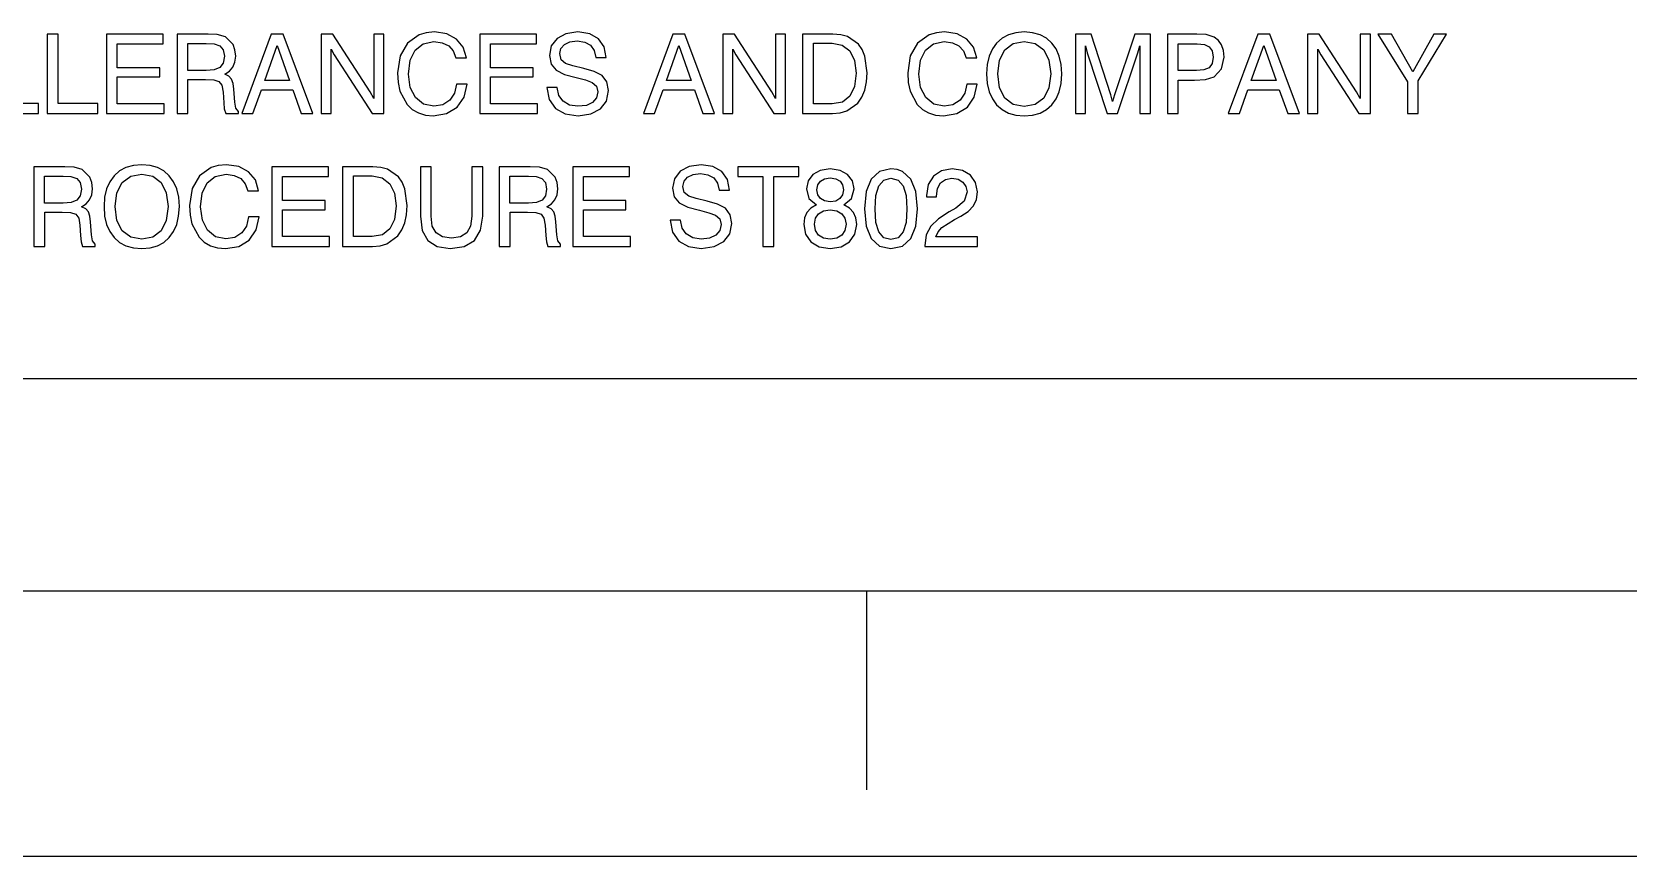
# Model space of a CAD drawing. Extents: x 0 to 420, y 0 to 297.
# Drawn here: x 299.27 to 329.36, y 0 to 15.53 of the extents above; entities that cross this region are included whole.
import ezdxf

# ---------------------------------------------------------------- set-up
doc = ezdxf.new("R2010")
doc.units = 0
doc.layers.get('0').update_dxf_attribs({"linetype": 'CONTINUOUS'})

msp = doc.modelspace()

# ---------------------------------------------------------------- linework, layer by layer
at = {"color": 7}
for p, q in [((215, 9), (415, 9)), ((5, 5), (415, 5)), ((215, 5), (415, 5)), ((315, 5), (315, 1.25)), ((0, 0), (420, 0))]:
    msp.add_line(p, q, dxfattribs=at)
for points in [[(298.440887, 13.990959), (299.394287, 13.990959), (299.394287, 14.180806), (298.64743, 14.180806), (298.64743, 15.490959), (298.440887, 15.490959)], [(299.557007, 13.990959), (300.510437, 13.990959), (300.510437, 14.180806), (299.76355, 14.180806), (299.76355, 15.490959), (299.557007, 15.490959)], [(300.673157, 13.990959), (301.760071, 13.990959), (301.760071, 14.17872), (300.875519, 14.17872), (300.875519, 14.681501), (301.676636, 14.681501), (301.676636, 14.856745), (300.875519, 14.856745), (300.875519, 15.305285), (301.743378, 15.305285), (301.743378, 15.490959), (300.673157, 15.490959)], [(302.006256, 15.490959), (302.006256, 13.990959), (302.208618, 13.990959), (302.208618, 14.633518), (302.538239, 14.633518), (302.696808, 14.627259), (302.794861, 14.595966), (302.849091, 14.525034), (302.87204, 14.393601), (302.884552, 14.197496), (302.894989, 14.078581), (302.924194, 13.990959), (303.159943, 13.990959), (303.159943, 14.032683), (303.109863, 14.093184), (303.091095, 14.207927), (303.074402, 14.454103), (303.059814, 14.558414), (303.032684, 14.639777), (302.982605, 14.696105), (302.90332, 14.733657), (302.990967, 14.789986), (303.055634, 14.867176), (303.095276, 14.961057), (303.109863, 15.075799), (303.095276, 15.192628), (303.059814, 15.294853), (302.915863, 15.438804), (302.76355, 15.482615), (302.588318, 15.490959)], [(303.224609, 13.990959), (303.435333, 13.990959), (303.595978, 14.439499), (304.186371, 14.439499), (304.34491, 13.990959), (304.566071, 13.990959), (304.006958, 15.490959), (303.781647, 15.490959)], [(304.718353, 13.990959), (304.912384, 13.990959), (304.912384, 15.207232), (304.968689, 15.096662), (305.684265, 13.990959), (305.905426, 13.990959), (305.905426, 15.490959), (305.711395, 15.490959), (305.711395, 14.274687), (305.642548, 14.401947), (304.941589, 15.490959), (304.718353, 15.490959)], [(307.273987, 14.547983), (307.23645, 14.374825), (307.146729, 14.243393), (307.013214, 14.159944), (306.846313, 14.130736), (306.650208, 14.172462), (306.5, 14.293463), (306.401947, 14.485395), (306.368561, 14.73783), (306.399872, 14.996523), (306.493744, 15.188456), (306.643951, 15.307371), (306.848389, 15.349095), (307.002777, 15.328233), (307.125854, 15.267733), (307.211395, 15.171766), (307.261475, 15.040333), (307.461761, 15.040333), (307.401245, 15.242698), (307.273987, 15.397079), (307.090393, 15.495131), (306.85675, 15.530598), (306.702362, 15.515994), (306.566772, 15.476356), (306.347717, 15.321975), (306.207916, 15.079971), (306.159943, 14.762864), (306.17038, 14.579276), (306.205841, 14.416551), (306.341431, 14.16203), (306.437408, 14.070236), (306.55423, 14.003476), (306.685669, 13.963839), (306.835876, 13.949235), (307.086243, 13.990959), (307.284424, 14.109875), (307.415863, 14.299722), (307.472168, 14.547983)], [(307.712097, 13.990959), (308.799011, 13.990959), (308.799011, 14.17872), (307.914459, 14.17872), (307.914459, 14.681501), (308.715576, 14.681501), (308.715576, 14.856745), (307.914459, 14.856745), (307.914459, 15.305285), (308.782349, 15.305285), (308.782349, 15.490959), (307.712097, 15.490959)], [(308.976349, 14.485395), (309.022247, 14.255911), (309.139099, 14.089012), (309.320587, 13.986787), (309.564667, 13.951321), (309.804596, 13.986787), (309.986084, 14.080667), (310.10083, 14.228789), (310.140472, 14.424895), (310.107086, 14.587621), (310.017395, 14.710709), (309.867188, 14.787899), (309.673157, 14.842141), (309.468719, 14.890124), (309.326843, 14.938108), (309.243408, 15.006953), (309.218353, 15.121696), (309.239227, 15.217663), (309.305969, 15.294853), (309.408203, 15.342836), (309.547974, 15.361612), (309.68985, 15.340751), (309.79834, 15.28025), (309.869263, 15.182197), (309.902649, 15.050764), (310.09668, 15.050764), (310.057037, 15.251042), (309.950623, 15.401251), (309.783722, 15.497218), (309.560486, 15.530598), (309.33728, 15.497218), (309.168274, 15.405424), (309.059814, 15.265646), (309.024353, 15.08623), (309.055634, 14.921418), (309.149506, 14.808762), (309.308075, 14.731571), (309.52713, 14.67107), (309.704468, 14.625174), (309.833801, 14.579276), (309.91098, 14.51043), (309.93811, 14.401947), (309.91098, 14.28929), (309.837982, 14.201669), (309.72113, 14.147427), (309.562592, 14.128651), (309.401947, 14.151599), (309.280945, 14.224617), (309.20166, 14.335187), (309.172455, 14.485395)], [(310.797638, 13.990959), (311.008362, 13.990959), (311.168976, 14.439499), (311.759399, 14.439499), (311.917938, 13.990959), (312.139099, 13.990959), (311.579987, 15.490959), (311.354675, 15.490959)], [(312.291382, 13.990959), (312.485413, 13.990959), (312.485413, 15.207232), (312.541718, 15.096662), (313.257294, 13.990959), (313.478455, 13.990959), (313.478455, 15.490959), (313.284424, 15.490959), (313.284424, 14.274687), (313.215576, 14.401947), (312.514618, 15.490959), (312.291382, 15.490959)], [(313.797638, 13.990959), (314.360931, 13.990959), (314.504883, 14.003476), (314.634216, 14.041029), (314.840759, 14.191237), (314.915863, 14.301807), (314.970093, 14.43324), (315.003479, 14.587621), (315.015991, 14.762864), (314.972198, 15.073713), (314.920044, 15.198887), (314.849091, 15.303198), (314.646729, 15.442976), (314.517395, 15.478441), (314.369263, 15.490959), (313.797638, 15.490959)], [(316.893616, 14.547983), (316.856049, 14.374825), (316.766357, 14.243393), (316.632813, 14.159944), (316.465942, 14.130736), (316.269836, 14.172462), (316.119629, 14.293463), (316.021576, 14.485395), (315.98819, 14.73783), (316.01947, 14.996523), (316.113342, 15.188456), (316.26355, 15.307371), (316.468018, 15.349095), (316.622406, 15.328233), (316.745483, 15.267733), (316.831024, 15.171766), (316.881104, 15.040333), (317.08136, 15.040333), (317.020874, 15.242698), (316.893616, 15.397079), (316.710022, 15.495131), (316.476349, 15.530598), (316.321991, 15.515994), (316.186371, 15.476356), (315.967316, 15.321975), (315.827545, 15.079971), (315.779572, 14.762864), (315.789978, 14.579276), (315.82547, 14.416551), (315.96106, 14.16203), (316.057037, 14.070236), (316.173859, 14.003476), (316.305298, 13.963839), (316.455505, 13.949235), (316.705841, 13.990959), (316.904053, 14.109875), (317.035461, 14.299722), (317.091797, 14.547983)], [(317.267029, 14.739916), (317.277466, 14.5605), (317.315033, 14.404033), (317.375519, 14.268428), (317.456879, 14.155771), (317.559113, 14.066064), (317.680115, 14.00139), (317.819885, 13.963839), (317.978455, 13.949235), (318.134918, 13.963839), (318.274689, 14.00139), (318.395691, 14.066064), (318.497925, 14.155771), (318.579285, 14.268428), (318.637695, 14.404033), (318.673157, 14.5605), (318.687775, 14.739916), (318.675262, 14.917246), (318.637695, 15.073713), (318.577209, 15.209318), (318.497925, 15.321975), (318.395691, 15.411682), (318.274689, 15.476356), (318.134918, 15.515994), (317.978455, 15.530598), (317.819885, 15.515994), (317.680115, 15.476356), (317.559113, 15.411682), (317.456879, 15.321975), (317.375519, 15.209318), (317.315033, 15.073713), (317.277466, 14.917246)], [(317.477753, 14.739916), (317.511139, 14.998609), (317.611267, 15.192628), (317.769836, 15.311543), (317.978455, 15.353268), (318.184998, 15.311543), (318.343536, 15.192628), (318.441589, 14.998609), (318.477051, 14.739916), (318.441589, 14.479137), (318.343536, 14.285118), (318.184998, 14.166203), (317.978455, 14.126564), (317.769836, 14.166203), (317.611267, 14.285118), (317.511139, 14.479137)], [(319.132141, 15.269818), (319.165527, 15.138386), (319.543121, 13.990959), (319.735046, 13.990959), (320.121002, 15.138386), (320.156464, 15.269818), (320.156464, 13.990959), (320.354675, 13.990959), (320.354675, 15.490959), (320.062592, 15.490959), (319.676636, 14.343533), (319.64325, 14.220445), (319.607788, 14.343533), (319.23645, 15.490959), (318.944366, 15.490959), (318.944366, 13.990959), (319.132141, 13.990959)], [(320.675934, 13.990959), (320.880402, 13.990959), (320.880402, 14.623087), (321.189148, 14.623087), (321.393616, 14.631432), (321.556335, 14.683588), (321.698181, 14.833797), (321.74826, 15.057023), (321.733673, 15.180111), (321.698181, 15.286509), (321.637695, 15.372044), (321.558411, 15.434631), (321.404053, 15.480528), (321.22879, 15.490959), (320.675934, 15.490959)], [(321.823364, 13.990959), (322.034088, 13.990959), (322.194733, 14.439499), (322.785126, 14.439499), (322.943665, 13.990959), (323.164825, 13.990959), (322.605713, 15.490959), (322.380402, 15.490959)], [(323.317108, 13.990959), (323.511139, 13.990959), (323.511139, 15.207232), (323.567474, 15.096662), (324.283051, 13.990959), (324.504181, 13.990959), (324.504181, 15.490959), (324.31015, 15.490959), (324.31015, 14.274687), (324.241302, 14.401947), (323.540344, 15.490959), (323.317108, 15.490959)], [(325.405426, 13.990959), (325.405426, 14.606398), (325.939514, 15.490959), (325.699585, 15.490959), (325.301117, 14.781641), (324.900574, 15.490959), (324.643951, 15.490959), (325.200989, 14.591794), (325.200989, 13.990959)], [(302.206543, 15.315716), (302.554932, 15.315716), (302.703064, 15.305285), (302.811554, 15.267733), (302.876221, 15.194715), (302.89917, 15.071627), (302.876221, 14.944366), (302.813629, 14.863004), (302.705139, 14.819193), (302.554932, 14.806675), (302.206543, 14.806675)], [(303.658539, 14.614742), (303.894287, 15.276077), (304.125854, 14.614742)], [(311.231567, 14.614742), (311.467316, 15.276077), (311.698883, 14.614742)], [(314.35257, 15.317802), (314.5466, 15.28025), (314.688477, 15.171766), (314.776093, 14.994436), (314.807373, 14.752434), (314.778168, 14.499999), (314.690552, 14.318498), (314.548676, 14.210013), (314.35257, 14.174547), (314.002075, 14.174547), (314.002075, 15.317802)], [(320.880402, 14.804589), (320.880402, 15.307371), (321.237152, 15.307371), (321.372742, 15.292768), (321.466614, 15.251042), (321.522949, 15.173852), (321.541718, 15.057023), (321.522949, 14.933935), (321.464539, 14.856745), (321.36441, 14.815021), (321.222534, 14.804589)], [(322.257324, 14.614742), (322.493042, 15.276077), (322.724609, 14.614742)], [(299.306671, 12.989569), (299.306671, 11.489569), (299.509033, 11.489569), (299.509033, 12.132128), (299.838654, 12.132128), (299.997223, 12.125869), (300.095276, 12.094576), (300.149506, 12.023643), (300.172455, 11.892211), (300.184967, 11.696106), (300.195404, 11.57719), (300.224609, 11.489569), (300.460358, 11.489569), (300.460358, 11.531293), (300.410278, 11.591794), (300.39151, 11.706536), (300.374817, 11.952712), (300.360229, 12.057023), (300.333099, 12.138387), (300.28302, 12.194715), (300.203735, 12.232266), (300.291382, 12.288595), (300.356049, 12.365786), (300.395691, 12.459666), (300.410278, 12.574409), (300.395691, 12.691237), (300.360229, 12.793463), (300.216278, 12.937413), (300.063965, 12.981224), (299.888733, 12.989569)], [(300.627258, 12.238525), (300.637695, 12.05911), (300.675232, 11.902642), (300.735748, 11.767037), (300.817108, 11.654381), (300.919342, 11.564673), (301.040344, 11.5), (301.180115, 11.462448), (301.338654, 11.447845), (301.495117, 11.462448), (301.634918, 11.5), (301.75592, 11.564673), (301.858124, 11.654381), (301.939484, 11.767037), (301.997925, 11.902642), (302.033386, 12.05911), (302.047974, 12.238525), (302.035461, 12.415855), (301.997925, 12.572323), (301.937408, 12.707928), (301.858124, 12.820584), (301.75592, 12.910292), (301.634918, 12.974965), (301.495117, 13.014604), (301.338654, 13.029207), (301.180115, 13.014604), (301.040344, 12.974965), (300.919342, 12.910292), (300.817108, 12.820584), (300.735748, 12.707928), (300.675232, 12.572323), (300.637695, 12.415855)], [(303.353973, 12.046593), (303.316406, 11.873435), (303.226685, 11.742002), (303.09317, 11.658553), (302.92627, 11.629346), (302.730164, 11.671071), (302.579956, 11.792072), (302.481903, 11.984005), (302.448547, 12.23644), (302.479828, 12.495132), (302.5737, 12.687065), (302.723907, 12.805981), (302.928375, 12.847705), (303.082764, 12.826842), (303.205841, 12.766342), (303.291382, 12.670376), (303.341431, 12.538942), (303.541718, 12.538942), (303.481232, 12.741307), (303.353973, 12.895688), (303.17038, 12.993741), (302.936707, 13.029207), (302.782318, 13.014604), (302.646729, 12.974965), (302.427673, 12.820584), (302.287903, 12.578581), (302.239899, 12.261474), (302.250336, 12.077886), (302.285797, 11.91516), (302.421417, 11.66064), (302.517395, 11.568846), (302.634216, 11.502086), (302.765656, 11.462448), (302.915863, 11.447845), (303.166199, 11.489569), (303.36438, 11.608484), (303.495819, 11.798331), (303.552155, 12.046593)], [(303.792053, 11.489569), (304.878998, 11.489569), (304.878998, 11.677329), (303.994446, 11.677329), (303.994446, 12.180111), (304.795532, 12.180111), (304.795532, 12.355354), (303.994446, 12.355354), (303.994446, 12.803894), (304.862305, 12.803894), (304.862305, 12.989569), (303.792053, 12.989569)], [(305.125183, 11.489569), (305.688446, 11.489569), (305.832397, 11.502086), (305.961761, 11.539639), (306.168274, 11.689847), (306.243378, 11.800417), (306.297638, 11.931849), (306.331024, 12.08623), (306.343536, 12.261474), (306.299713, 12.572323), (306.247559, 12.697496), (306.176636, 12.801807), (305.974274, 12.941586), (305.84491, 12.977051), (305.696808, 12.989569), (305.125183, 12.989569)], [(306.591797, 12.05911), (306.625183, 11.789986), (306.731567, 11.600139), (306.906799, 11.487482), (307.15506, 11.447845), (307.417938, 11.487482), (307.609863, 11.602225), (307.726685, 11.792072), (307.766327, 12.05911), (307.766327, 12.989569), (307.56189, 12.989569), (307.56189, 12.057023), (307.536865, 11.873435), (307.465912, 11.746175), (307.347015, 11.668984), (307.178009, 11.64395), (307.006958, 11.668984), (306.888031, 11.744089), (306.817108, 11.873435), (306.796234, 12.057023), (306.796234, 12.989569), (306.591797, 12.989569)], [(308.079285, 12.989569), (308.079285, 11.489569), (308.281647, 11.489569), (308.281647, 12.132128), (308.611267, 12.132128), (308.769806, 12.125869), (308.867859, 12.094576), (308.922119, 12.023643), (308.945068, 11.892211), (308.957581, 11.696106), (308.968018, 11.57719), (308.997223, 11.489569), (309.232971, 11.489569), (309.232971, 11.531293), (309.182892, 11.591794), (309.164124, 11.706536), (309.14743, 11.952712), (309.132813, 12.057023), (309.105713, 12.138387), (309.055634, 12.194715), (308.976349, 12.232266), (309.063965, 12.288595), (309.128662, 12.365786), (309.168274, 12.459666), (309.182892, 12.574409), (309.168274, 12.691237), (309.132813, 12.793463), (308.988861, 12.937413), (308.836578, 12.981224), (308.661316, 12.989569)], [(309.464539, 11.489569), (310.551453, 11.489569), (310.551453, 11.677329), (309.666901, 11.677329), (309.666901, 12.180111), (310.468018, 12.180111), (310.468018, 12.355354), (309.666901, 12.355354), (309.666901, 12.803894), (310.53476, 12.803894), (310.53476, 12.989569), (309.464539, 12.989569)], [(311.300415, 11.984005), (311.346313, 11.75452), (311.463135, 11.587622), (311.644653, 11.485396), (311.888733, 11.44993), (312.128662, 11.485396), (312.31015, 11.579277), (312.424896, 11.727399), (312.464539, 11.923505), (312.431152, 12.08623), (312.341431, 12.209318), (312.191223, 12.286509), (311.997223, 12.340751), (311.792755, 12.388734), (311.650909, 12.436718), (311.567444, 12.505563), (311.542419, 12.620306), (311.563293, 12.716272), (311.630035, 12.793463), (311.732269, 12.841446), (311.87204, 12.860222), (312.013916, 12.83936), (312.122375, 12.778859), (312.193329, 12.680806), (312.226715, 12.549374), (312.420715, 12.549374), (312.381073, 12.749652), (312.274689, 12.89986), (312.107788, 12.995828), (311.884552, 13.029207), (311.661346, 12.995828), (311.49234, 12.904034), (311.38385, 12.764256), (311.348389, 12.58484), (311.3797, 12.420028), (311.473572, 12.307371), (311.632141, 12.230181), (311.851196, 12.16968), (312.028503, 12.123783), (312.157867, 12.077886), (312.235046, 12.00904), (312.262177, 11.900557), (312.235046, 11.7879), (312.162018, 11.700278), (312.045197, 11.646036), (311.886658, 11.62726), (311.726013, 11.650208), (311.605011, 11.723227), (311.525726, 11.833797), (311.496521, 11.984005)], [(313.048676, 11.489569), (313.253113, 11.489569), (313.253113, 12.808066), (313.726715, 12.808066), (313.726715, 12.989569), (312.575104, 12.989569), (312.575104, 12.808066), (313.048676, 12.808066)], [(314.062592, 12.269819), (313.956177, 12.211405), (313.881073, 12.130041), (313.835205, 12.027816), (313.820587, 11.904729), (313.853973, 11.716968), (313.952026, 11.573018), (314.10849, 11.481224), (314.319183, 11.447845), (314.527832, 11.481224), (314.684296, 11.573018), (314.784424, 11.716968), (314.819885, 11.904729), (314.803192, 12.027816), (314.757294, 12.130041), (314.68219, 12.211405), (314.577881, 12.269819), (314.721832, 12.388734), (314.769836, 12.574409), (314.73645, 12.722531), (314.646729, 12.841446), (314.504883, 12.918636), (314.319183, 12.947844), (314.131439, 12.918636), (313.991638, 12.841446), (313.901947, 12.722531), (313.870667, 12.574409), (313.916565, 12.388734)], [(314.963837, 12.196801), (314.995117, 11.869263), (315.091095, 11.635605), (315.247559, 11.493741), (315.464539, 11.447845), (315.679413, 11.493741), (315.837952, 11.635605), (315.933929, 11.869263), (315.967316, 12.196801), (315.933929, 12.522253), (315.837952, 12.755911), (315.679413, 12.897775), (315.579285, 12.935327), (315.464539, 12.947844), (315.247559, 12.89986), (315.091095, 12.755911), (314.995117, 12.522253)], [(316.102905, 11.489569), (317.095978, 11.489569), (317.095978, 11.668984), (316.311554, 11.668984), (316.353271, 11.762865), (316.42627, 11.846314), (316.659943, 11.996523), (316.78302, 12.05911), (316.920715, 12.148818), (317.018768, 12.253129), (317.075104, 12.37413), (317.095978, 12.515994), (317.060486, 12.691237), (316.964539, 12.828929), (316.812225, 12.916551), (316.618225, 12.947844), (316.417938, 12.912378), (316.265656, 12.814325), (316.167603, 12.655771), (316.134216, 12.447148), (316.134216, 12.422113), (316.324066, 12.422113), (316.324066, 12.438804), (316.342834, 12.580667), (316.401245, 12.684978), (316.490967, 12.751739), (316.609863, 12.774687), (316.72879, 12.755911), (316.820587, 12.701669), (316.876923, 12.620306), (316.897766, 12.518081), (316.843536, 12.340751), (316.684967, 12.207232), (316.56189, 12.140472), (316.357452, 12.00904), (316.213501, 11.869263), (316.130035, 11.704451), (316.102905, 11.502086)], [(299.506958, 12.814325), (299.855347, 12.814325), (300.003479, 12.803894), (300.111969, 12.766342), (300.176636, 12.693324), (300.199585, 12.570236), (300.176636, 12.442976), (300.114044, 12.361613), (300.005554, 12.317802), (299.855347, 12.305285), (299.506958, 12.305285)], [(300.837952, 12.238525), (300.871338, 12.497218), (300.971497, 12.691237), (301.130035, 12.810153), (301.338654, 12.851877), (301.545197, 12.810153), (301.703766, 12.691237), (301.801819, 12.497218), (301.83728, 12.238525), (301.801819, 11.977747), (301.703766, 11.783728), (301.545197, 11.664812), (301.338654, 11.625174), (301.130035, 11.664812), (300.971497, 11.783728), (300.871338, 11.977747)], [(305.680115, 12.816412), (305.874115, 12.778859), (306.015991, 12.670376), (306.103607, 12.493046), (306.134918, 12.251043), (306.105713, 11.998609), (306.018066, 11.817107), (305.876221, 11.708623), (305.680115, 11.673157), (305.32962, 11.673157), (305.32962, 12.816412)], [(308.279541, 12.814325), (308.62796, 12.814325), (308.776062, 12.803894), (308.884552, 12.766342), (308.949219, 12.693324), (308.972168, 12.570236), (308.949219, 12.442976), (308.886658, 12.361613), (308.778168, 12.317802), (308.62796, 12.305285), (308.279541, 12.305285)], [(314.066772, 12.557719), (314.083435, 12.649513), (314.133514, 12.720445), (314.212799, 12.764256), (314.319183, 12.780946), (314.423492, 12.764256), (314.504883, 12.720445), (314.552856, 12.649513), (314.571625, 12.557719), (314.552856, 12.463839), (314.502777, 12.390821), (314.423492, 12.342837), (314.319183, 12.328234), (314.212799, 12.344923), (314.133514, 12.390821), (314.083435, 12.463839)], [(315.164124, 12.196801), (315.180817, 12.451321), (315.232971, 12.632823), (315.326843, 12.739221), (315.464539, 12.776773), (315.602234, 12.739221), (315.696106, 12.632823), (315.74826, 12.451321), (315.764954, 12.196801), (315.74826, 11.940194), (315.696106, 11.760778), (315.602234, 11.652295), (315.464539, 11.618915), (315.326843, 11.652295), (315.232971, 11.760778), (315.178711, 11.940194)], [(314.022949, 11.908901), (314.041718, 12.019471), (314.100128, 12.102921), (314.194031, 12.157163), (314.319183, 12.175939), (314.442291, 12.157163), (314.536163, 12.102921), (314.596649, 12.019471), (314.617523, 11.908901), (314.596649, 11.789986), (314.536163, 11.700278), (314.442291, 11.641864), (314.319183, 11.623088), (314.194031, 11.641864), (314.100128, 11.700278), (314.041718, 11.789986)]]:
    msp.add_lwpolyline(points, close=True, dxfattribs=at)

doc.saveas('drawing.dxf')
